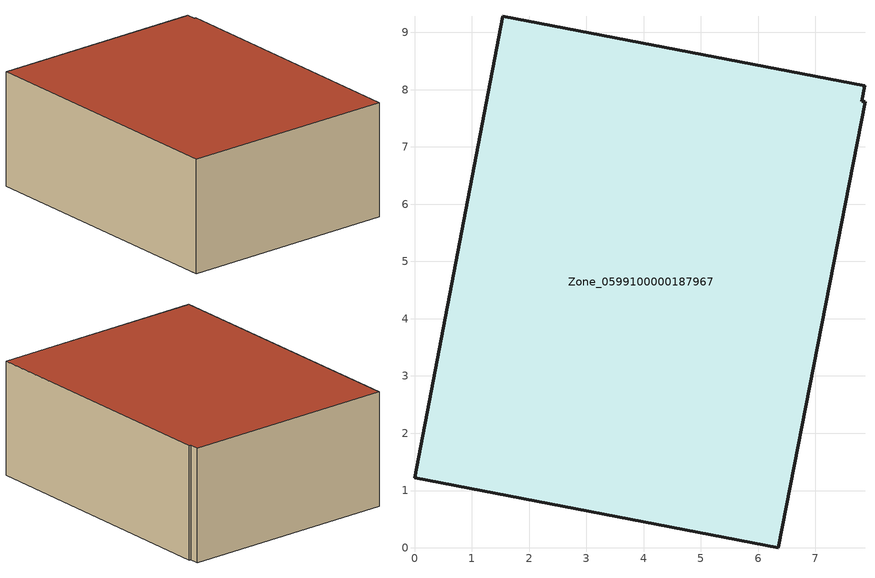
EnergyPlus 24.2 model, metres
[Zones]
Zone_0599100000187967
 floor ground (C_G): 0,1.22 1.54,9.28 7.86,8.07 7.81,7.8 7.87,7.79 6.35,0 z0
 wall outside (C_F): 1.54,9.28 0,1.22 6.35,0 7.87,7.79 7.81,7.8 7.86,8.07 1.54,9.28 z0:3.38
 roof outside (C_R): 0,1.22 6.35,0 7.87,7.79 7.81,7.8 7.86,8.07 1.54,9.28 z3.38
[BUILDING]
Pand.0599100000187967: North Axis=0; Terrain=City; Loads Convergence Tolerance Value=0.04; Temperature Convergence Tolerance Value=0.4; Solar Distribution=FullExterior; Maximum Number of Warmup Days=25; Minimum Number of Warmup Days=1
[Site:Location]
Rotterdam.The.Hague.AP_ZH_NLD Design_Conditions: Latitude=51.96; Longitude=4.45; Time Zone=1; Elevation=-4.5
[SITE:GROUNDTEMPERATURE:BUILDINGSURFACE]
18, 18, 18, 18, 18, 18, 18, 18, 18, 18, 18, 18
[MATERIAL] Thermal Absorptance=0.9; Solar Absorptance=0.7; Visible Absorptance=0.7
Name | Roughness | Thickness | Conductivity | Density | Specific Heat
G.TC.1946-1964 | MediumSmooth | 0.15 | 1 | 540 | 1210
F.TC.1946-1964 | Rough | 0.3 | 0.857143 | 1920 | 840
R.TC.1946-1964 | MediumRough | 0.2 | 0.235294 | 1500 | 1000
[CONSTRUCTION]
C_G: G.TC.1946-1964
C_F: F.TC.1946-1964
C_R: R.TC.1946-1964
[ZONE]
Zone_0599100000187967: Type=1; Multiplier=1; Ceiling Height=Autocalculate; Volume=Autocalculate; Floor Area=autocalculate; Part of Total Floor Area=Yes
[ZONEINFILTRATION:DESIGNFLOWRATE]
Infil_Zone_0599100000187967: Zone or ZoneList or Space or SpaceList=Zone_0599100000187967; Schedule=AlwaysOn; Design Flow Rate Calculation Method=Flow/Area; Flow Rate per Floor Area=0.003; Constant Term Coefficient=1; Temperature Term Coefficient=0; Velocity Term Coefficient=0; Velocity Squared Term Coefficient=0
[HVACTEMPLATE:ZONE:IDEALLOADSAIRSYSTEM]
Zone_0599100000187967: Maximum Heating Supply Air Temperature=50; Minimum Cooling Supply Air Temperature=13; Maximum Heating Supply Air Humidity Ratio=0.0156; Minimum Cooling Supply Air Humidity Ratio=0.0077; Heating Limit=NoLimit; Cooling Limit=NoLimit; Dehumidification Control Type=ConstantSensibleHeatRatio; Cooling Sensible Heat Ratio=0.7; Dehumidification Setpoint=60; Humidification Control Type=None; Humidification Setpoint=30; Outdoor Air Method=None; Outdoor Air Flow Rate per Person=0.00944; Outdoor Air Flow Rate per Zone Floor Area=0; Outdoor Air Flow Rate per Zone=0; Demand Controlled Ventilation Type=None; Outdoor Air Economizer Type=NoEconomizer; Heat Recovery Type=None; Sensible Heat Recovery Effectiveness=0.7; Latent Heat Recovery Effectiveness=0.65
[ZONECONTROL:THERMOSTAT]
ThermostatControl_Zone_0599100000187967: Zone or ZoneList=Zone_0599100000187967; Control Type Schedule=DualSetpointControlType; Control 1=Thermostat_Zone_0599100000187967; Temperature Difference Between Cutout And Setpoint=0
[THERMOSTATSETPOINT:DUALSETPOINT]
Thermostat_Zone_0599100000187967: Heating Setpoint Temperature Schedule=HeatingSetpoint_Zone_0599100000187967; Cooling Setpoint Temperature Schedule=CoolingSetpoint_Zone_0599100000187967
[SCHEDULE:COMPACT]
HeatingSetpoint_Zone_0599100000187967: Through: 12/31, For: AllDays, Until: 24:00, 21
CoolingSetpoint_Zone_0599100000187967: Through: 12/31, For: AllDays, Until: 24:00, 24
DualSetpointControlType: Through: 12/31, For: AllDays, Until: 24:00, 4
AlwaysOn: Through: 12/31, For: AllDays, Until: 24:00, 1
